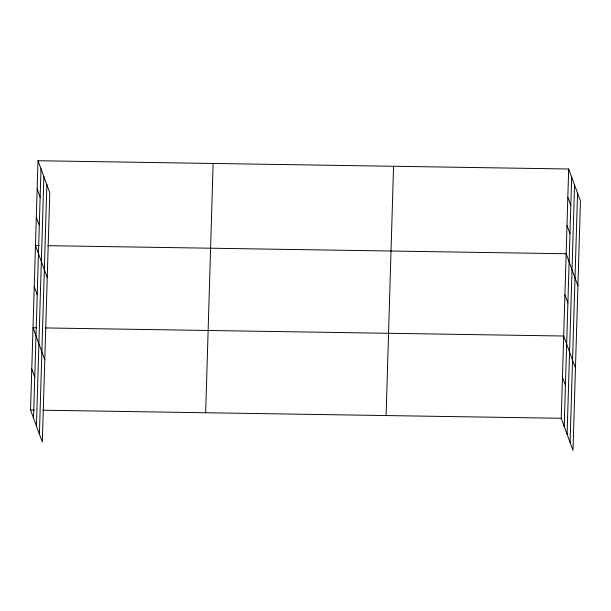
<?xml version="1.0" encoding="UTF-8"?>
<svg xmlns="http://www.w3.org/2000/svg" width="611" height="611" viewBox="0 0 611 611"><rect width="100%" height="100%" fill="white"/><g stroke="black" fill="none" stroke-linecap="round" stroke-linejoin="round"><path stroke-width="0.92" d="M38.004 160.731L49.774 192.717L42.319 441.997L30.55 410.019L38.004 160.731L568.681 169.003L580.45 200.981L572.996 450.269L561.226 418.283L568.681 169.003M33.529 418.107L40.983 168.819M36.431 425.989L43.885 176.701M39.417 434.115L46.871 184.828M205.67 412.746L213.132 163.458M386.099 415.556L393.56 166.268M564.197 426.379L571.659 177.091M567.1 434.261L574.561 184.973M570.094 442.387L577.548 193.099M39.257 245.546L35.469 245.485L47.238 277.47M47.78 245.675L566.145 253.756L577.914 285.742M36.797 327.809L33.009 327.748L44.779 359.734M45.313 327.939L563.686 336.019L575.455 368.005M30.55 410.019L34.338 410.073M42.854 410.21L561.226 418.283M567.833 197.254L570.811 205.342M566.993 225.505L569.971 233.593M564.915 294.892L567.894 302.98M562.456 377.155L565.435 385.243M37.164 188.982L40.135 197.07M36.316 217.233L39.295 225.322M34.239 286.62L37.218 294.708M31.78 368.884L34.758 376.972"/></g></svg>
